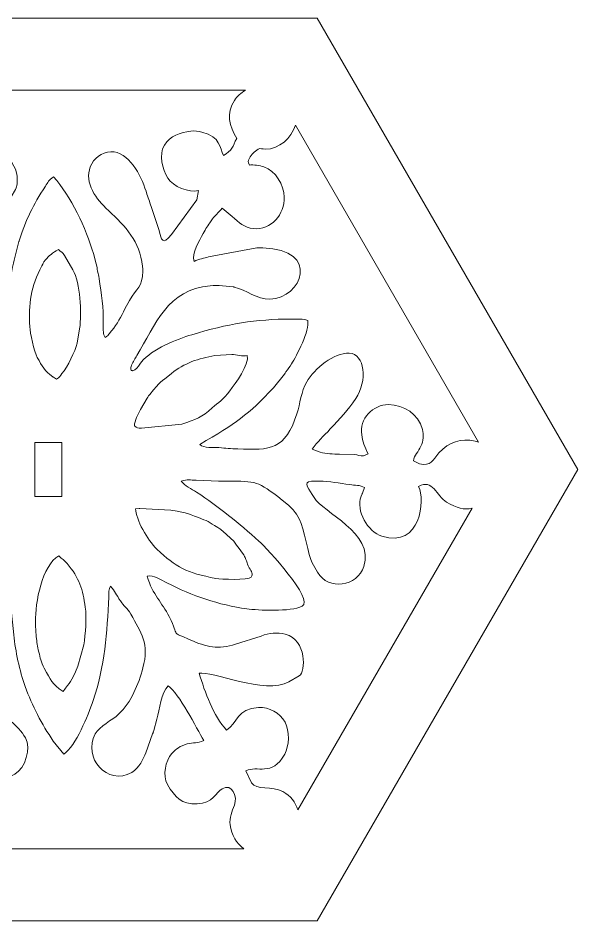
# Model space of a CAD drawing. Header units: centimetres. Extents: x -130 to 92, y -33 to 29.
# Drawn here: x 68.27 to 80.66, y -18.93 to 1.07 of the extents above; entities that cross this region are included whole.
import ezdxf

# ---------------------------------------------------------------- set-up
doc = ezdxf.new("R2010")
doc.units = ezdxf.units.CM
doc.header["$MEASUREMENT"] = 0
doc.layers.add('layer 1', color=7, linetype='Continuous')

msp = doc.modelspace()

# ---------------------------------------------------------------- linework, layer by layer
at = {"layer": 'layer 1', "color": 250, "lineweight": 9}
for points, knots in [([(63.34049, 1.06752), (63.34049, 1.06752), (69.11399, 1.06752), (69.11399, 1.06752), (69.11399, 1.06752), (69.11399, 1.06752), (74.88749, 1.06754), (74.88749, 1.06754), (74.88749, 1.06754), (74.88749, 1.06754), (77.77425, -3.93246), (77.77425, -3.93246), (77.77425, -3.93246), (77.77425, -3.93246), (80.66099, -8.93246), (80.66099, -8.93246), (80.66099, -8.93246), (80.66099, -8.93246), (77.77423, -13.93246), (77.77423, -13.93246), (77.77423, -13.93246), (77.77423, -13.93246), (74.88749, -18.93244), (74.88749, -18.93244), (74.88749, -18.93244), (74.88749, -18.93244), (69.11399, -18.93244), (69.11399, -18.93244), (69.11399, -18.93244), (69.11399, -18.93244), (63.34049, -18.93246), (63.34049, -18.93246), (63.34049, -18.93246), (63.34049, -18.93246), (60.45373, -13.93246), (60.45373, -13.93246), (60.45373, -13.93246), (60.45373, -13.93246), (57.56699, -8.93246), (57.56699, -8.93246), (57.56699, -8.93246), (57.56699, -8.93246), (60.45375, -3.93246), (60.45375, -3.93246), (60.45375, -3.93246), (60.45375, -3.93246), (63.34049, 1.06752), (63.34049, 1.06752)], [0, 0, 0, 0, 0.07692308, 0.07692308, 0.07692308, 0.07692308, 0.15384615, 0.15384615, 0.15384615, 0.15384615, 0.23076923, 0.23076923, 0.23076923, 0.23076923, 0.30769231, 0.30769231, 0.30769231, 0.30769231, 0.38461538, 0.38461538, 0.38461538, 0.38461538, 0.46153846, 0.46153846, 0.46153846, 0.46153846, 0.53846154, 0.53846154, 0.53846154, 0.53846154, 0.61538462, 0.61538462, 0.61538462, 0.61538462, 0.69230769, 0.69230769, 0.69230769, 0.69230769, 0.76923077, 0.76923077, 0.76923077, 0.76923077, 0.84615385, 0.84615385, 0.84615385, 0.84615385, 1, 1, 1, 1]), ([(73.30465, -0.53246), (73.30465, -0.53246), (64.98927, -0.53248), (64.98927, -0.53248), (64.98927, -0.53248), (65.04489, -0.57888), (65.08999, -0.63676), (65.11835, -0.70724), (65.11835, -0.70724), (65.21359, -0.94396), (65.20627, -1.08714), (65.14999, -1.32972), (65.14999, -1.32972), (65.14877, -1.33498), (65.14667, -1.34246), (65.14553, -1.34776), (65.14553, -1.34776), (65.14553, -1.34776), (65.12549, -1.47692), (65.12549, -1.47692), (65.12549, -1.47692), (65.11899, -1.54606), (65.10631, -1.65272), (65.15339, -1.7343), (65.15339, -1.7343), (65.35629, -2.08576), (65.50437, -1.62262), (65.71579, -1.50054), (65.71579, -1.50054), (65.94329, -1.3692), (66.38527, -1.39974), (66.52411, -1.64024), (66.52411, -1.64024), (66.61073, -1.7903), (66.69813, -1.93336), (66.70439, -2.11142), (66.70439, -2.11142), (66.70439, -2.11142), (66.67907, -2.29686), (66.67907, -2.29686), (66.67907, -2.29686), (66.67775, -2.3021), (66.67593, -2.30966), (66.67453, -2.31488), (66.67453, -2.31488), (66.66723, -2.3425), (66.67303, -2.32728), (66.65889, -2.36834), (66.65889, -2.36834), (66.58649, -2.57836), (66.38179, -2.72904), (66.16243, -2.77478), (66.16243, -2.77478), (65.96521, -2.8159), (65.88869, -2.7503), (65.99773, -2.9985), (65.99773, -2.9985), (66.10461, -3.24196), (66.50949, -3.8921), (66.67793, -4.0073), (66.67793, -4.0073), (66.78709, -3.8983), (66.86239, -3.30822), (66.89855, -3.10534), (66.89855, -3.10534), (66.96843, -2.71286), (67.05129, -2.11538), (67.46285, -1.93706), (67.46285, -1.93706), (67.90589, -1.74514), (68.30669, -2.15502), (68.24905, -2.60222), (68.24905, -2.60222), (68.23945, -2.67662), (68.23925, -2.66612), (68.21473, -2.72756), (68.21473, -2.72756), (68.21473, -2.72756), (68.11583, -2.89328), (68.11583, -2.89328), (68.11583, -2.89328), (67.92427, -3.1354), (67.69717, -3.15306), (67.43375, -3.57548), (67.43375, -3.57548), (67.43375, -3.57548), (67.23561, -4.0414), (67.23561, -4.0414), (67.23561, -4.0414), (67.13725, -4.41328), (67.11897, -4.77658), (67.32099, -5.12144), (67.32099, -5.12144), (67.44663, -5.3359), (67.91359, -6.21622), (68.01705, -6.3267), (68.01705, -6.3267), (68.10183, -6.2421), (68.04001, -6.17374), (68.03711, -6.06302), (68.03711, -6.06302), (68.03541, -5.99568), (68.03681, -5.99562), (68.03441, -5.92768), (68.03441, -5.92768), (68.03441, -5.92768), (68.09077, -4.78952), (68.09077, -4.78952), (68.09077, -4.78952), (68.11211, -4.60752), (68.14697, -4.47044), (68.18571, -4.29598), (68.18571, -4.29598), (68.18571, -4.29598), (68.28983, -3.88176), (68.28983, -3.88176), (68.28983, -3.88176), (68.29155, -3.87664), (68.29407, -3.86928), (68.29579, -3.86412), (68.29579, -3.86412), (68.46009, -3.3808), (68.59197, -3.08662), (68.87571, -2.6548), (68.87571, -2.6548), (68.93503, -2.56448), (68.94495, -2.52934), (69.05503, -2.45296), (69.05503, -2.45296), (69.43723, -2.86118), (69.77605, -3.5978), (69.93983, -4.15088), (69.93983, -4.15088), (69.93983, -4.15088), (70.00191, -4.37898), (70.00191, -4.37898), (70.00191, -4.37898), (70.02443, -4.45334), (70.01937, -4.47234), (70.03261, -4.54096), (70.03261, -4.54096), (70.04687, -4.61494), (70.05261, -4.63376), (70.06423, -4.7032), (70.06423, -4.7032), (70.12125, -5.04284), (70.16067, -5.3537), (70.15531, -5.68868), (70.15531, -5.68868), (70.15425, -5.75544), (70.15315, -5.7764), (70.15635, -5.84276), (70.15635, -5.84276), (70.15669, -5.85014), (70.16121, -5.90848), (70.16427, -5.92174), (70.16427, -5.92174), (70.17687, -5.97606), (70.16679, -5.95118), (70.19773, -6.0076), (70.19773, -6.0076), (70.30253, -5.94394), (70.25117, -5.97), (70.29477, -5.91828), (70.29477, -5.91828), (70.29477, -5.91828), (70.33259, -5.87076), (70.33259, -5.87076), (70.33259, -5.87076), (70.33677, -5.86566), (70.34177, -5.86018), (70.34597, -5.85508), (70.34597, -5.85508), (70.46625, -5.71002), (70.55425, -5.54574), (70.63341, -5.3747), (70.63341, -5.3747), (70.63341, -5.3747), (70.73921, -5.1916), (70.73921, -5.1916), (70.73921, -5.1916), (70.89063, -4.9077), (71.02867, -4.8923), (71.03305, -4.53994), (71.03305, -4.53994), (71.03317, -4.5299), (71.02573, -4.43216), (71.02447, -4.4223), (71.02447, -4.4223), (71.02447, -4.4223), (71.01287, -4.34232), (71.01287, -4.34232), (71.01287, -4.34232), (71.01195, -4.33598), (71.01113, -4.32866), (71.01015, -4.32234), (71.01015, -4.32234), (70.92915, -3.8169), (70.57209, -3.47456), (70.21629, -3.14066), (70.21629, -3.14066), (69.95505, -2.89558), (69.71093, -2.51378), (69.90141, -2.16076), (69.90141, -2.16076), (69.99831, -1.98118), (70.19751, -1.8716), (70.39531, -1.8985), (70.39531, -1.8985), (70.78001, -1.9509), (71.02579, -2.50482), (71.12421, -2.8344), (71.12421, -2.8344), (71.15611, -2.9411), (71.19827, -3.0358), (71.23035, -3.15116), (71.23035, -3.15116), (71.23035, -3.15116), (71.39081, -3.63626), (71.39081, -3.63626), (71.39081, -3.63626), (71.41897, -3.7315), (71.44577, -3.97418), (71.59549, -3.81072), (71.59549, -3.81072), (71.61953, -3.78444), (71.62259, -3.77566), (71.66531, -3.72936), (71.66531, -3.72936), (71.66531, -3.72936), (72.22619, -2.95668), (72.22619, -2.95668), (72.22619, -2.95668), (72.22619, -2.95668), (72.26109, -2.7546), (72.26109, -2.7546), (72.26109, -2.7546), (72.06139, -2.80832), (71.69427, -2.66554), (71.58567, -2.4775), (71.58567, -2.4775), (71.47295, -2.28224), (71.37891, -1.95624), (71.50955, -1.7459), (71.50955, -1.7459), (71.63435, -1.54508), (71.86163, -1.4628), (72.09491, -1.43804), (72.09491, -1.43804), (72.18225, -1.42874), (72.26183, -1.43638), (72.33965, -1.45724), (72.33965, -1.45724), (72.76207, -1.57042), (72.72897, -1.7987), (72.81457, -1.98024), (72.81457, -1.98024), (73.01155, -1.86654), (73.01913, -1.78104), (73.10923, -1.5979), (73.10923, -1.5979), (72.95301, -1.3273), (72.86705, -1.03878), (73.05759, -0.75752), (73.05759, -0.75752), (73.11865, -0.66736), (73.20503, -0.59144), (73.30465, -0.53246)], [0, 0, 0, 0, 0.01470588, 0.01470588, 0.01470588, 0.01470588, 0.02941176, 0.02941176, 0.02941176, 0.02941176, 0.04411765, 0.04411765, 0.04411765, 0.04411765, 0.05882353, 0.05882353, 0.05882353, 0.05882353, 0.07352941, 0.07352941, 0.07352941, 0.07352941, 0.08823529, 0.08823529, 0.08823529, 0.08823529, 0.10294118, 0.10294118, 0.10294118, 0.10294118, 0.11764706, 0.11764706, 0.11764706, 0.11764706, 0.13235294, 0.13235294, 0.13235294, 0.13235294, 0.14705882, 0.14705882, 0.14705882, 0.14705882, 0.16176471, 0.16176471, 0.16176471, 0.16176471, 0.17647059, 0.17647059, 0.17647059, 0.17647059, 0.19117647, 0.19117647, 0.19117647, 0.19117647, 0.20588235, 0.20588235, 0.20588235, 0.20588235, 0.22058824, 0.22058824, 0.22058824, 0.22058824, 0.23529412, 0.23529412, 0.23529412, 0.23529412, 0.25, 0.25, 0.25, 0.25, 0.26470588, 0.26470588, 0.26470588, 0.26470588, 0.27941176, 0.27941176, 0.27941176, 0.27941176, 0.29411765, 0.29411765, 0.29411765, 0.29411765, 0.30882353, 0.30882353, 0.30882353, 0.30882353, 0.32352941, 0.32352941, 0.32352941, 0.32352941, 0.33823529, 0.33823529, 0.33823529, 0.33823529, 0.35294118, 0.35294118, 0.35294118, 0.35294118, 0.36764706, 0.36764706, 0.36764706, 0.36764706, 0.38235294, 0.38235294, 0.38235294, 0.38235294, 0.39705882, 0.39705882, 0.39705882, 0.39705882, 0.41176471, 0.41176471, 0.41176471, 0.41176471, 0.42647059, 0.42647059, 0.42647059, 0.42647059, 0.44117647, 0.44117647, 0.44117647, 0.44117647, 0.45588235, 0.45588235, 0.45588235, 0.45588235, 0.47058824, 0.47058824, 0.47058824, 0.47058824, 0.48529412, 0.48529412, 0.48529412, 0.48529412, 0.5, 0.5, 0.5, 0.5, 0.51470588, 0.51470588, 0.51470588, 0.51470588, 0.52941176, 0.52941176, 0.52941176, 0.52941176, 0.54411765, 0.54411765, 0.54411765, 0.54411765, 0.55882353, 0.55882353, 0.55882353, 0.55882353, 0.57352941, 0.57352941, 0.57352941, 0.57352941, 0.58823529, 0.58823529, 0.58823529, 0.58823529, 0.60294118, 0.60294118, 0.60294118, 0.60294118, 0.61764706, 0.61764706, 0.61764706, 0.61764706, 0.63235294, 0.63235294, 0.63235294, 0.63235294, 0.64705882, 0.64705882, 0.64705882, 0.64705882, 0.66176471, 0.66176471, 0.66176471, 0.66176471, 0.67647059, 0.67647059, 0.67647059, 0.67647059, 0.69117647, 0.69117647, 0.69117647, 0.69117647, 0.70588235, 0.70588235, 0.70588235, 0.70588235, 0.72058824, 0.72058824, 0.72058824, 0.72058824, 0.73529412, 0.73529412, 0.73529412, 0.73529412, 0.75, 0.75, 0.75, 0.75, 0.76470588, 0.76470588, 0.76470588, 0.76470588, 0.77941176, 0.77941176, 0.77941176, 0.77941176, 0.79411765, 0.79411765, 0.79411765, 0.79411765, 0.80882353, 0.80882353, 0.80882353, 0.80882353, 0.82352941, 0.82352941, 0.82352941, 0.82352941, 0.83823529, 0.83823529, 0.83823529, 0.83823529, 0.85294118, 0.85294118, 0.85294118, 0.85294118, 0.86764706, 0.86764706, 0.86764706, 0.86764706, 0.88235294, 0.88235294, 0.88235294, 0.88235294, 0.89705882, 0.89705882, 0.89705882, 0.89705882, 0.91176471, 0.91176471, 0.91176471, 0.91176471, 0.92647059, 0.92647059, 0.92647059, 0.92647059, 0.94117647, 0.94117647, 0.94117647, 0.94117647, 0.95588235, 0.95588235, 0.95588235, 0.95588235, 0.97058824, 0.97058824, 0.97058824, 0.97058824, 1, 1, 1, 1]), ([(78.46333, -8.32598), (78.46333, -8.32598), (74.40981, -1.30508), (74.40981, -1.30508), (74.40981, -1.30508), (74.31685, -1.5931), (74.05993, -1.83602), (73.73715, -1.83698), (73.73715, -1.83698), (73.67449, -1.83718), (73.64187, -1.80582), (73.58257, -1.84006), (73.58257, -1.84006), (73.49851, -1.88856), (73.43831, -1.94662), (73.39273, -2.03906), (73.39273, -2.03906), (73.35763, -2.1103), (73.34945, -2.10246), (73.39201, -2.19264), (73.39201, -2.19264), (73.47527, -2.17026), (73.62863, -2.20336), (73.70925, -2.22812), (73.70925, -2.22812), (73.97371, -2.30942), (74.15055, -2.63008), (74.16241, -2.89884), (74.16241, -2.89884), (74.17899, -3.27564), (73.86867, -3.63458), (73.47743, -3.59548), (73.47743, -3.59548), (73.28153, -3.57588), (73.15317, -3.4628), (73.01153, -3.32558), (73.01153, -3.32558), (73.01153, -3.32558), (72.79045, -3.14634), (72.79045, -3.14634), (72.79045, -3.14634), (72.73151, -3.2015), (72.73035, -3.21534), (72.66039, -3.28444), (72.66039, -3.28444), (72.59867, -3.34544), (72.59683, -3.35368), (72.54511, -3.42656), (72.54511, -3.42656), (72.46495, -3.5395), (72.42979, -3.58954), (72.36741, -3.70572), (72.36741, -3.70572), (72.27937, -3.86956), (72.11113, -4.14028), (72.16711, -4.32484), (72.16711, -4.32484), (72.27761, -4.27274), (72.39463, -4.2472), (72.48235, -4.22446), (72.48235, -4.22446), (72.48235, -4.22446), (73.55435, -4.0257), (73.55435, -4.0257), (73.55435, -4.0257), (73.58603, -4.0218), (73.66207, -4.02218), (73.68967, -4.0229), (73.68967, -4.0229), (74.97651, -4.0554), (74.55553, -5.14478), (73.84629, -5.15998), (73.84629, -5.15998), (73.55985, -5.16614), (73.31999, -4.9575), (73.05317, -4.89178), (73.05317, -4.89178), (73.04793, -4.8905), (73.04037, -4.88858), (73.03509, -4.88754), (73.03509, -4.88754), (73.03509, -4.88754), (72.79243, -4.86064), (72.79243, -4.86064), (72.79243, -4.86064), (72.70237, -4.85386), (72.61675, -4.85388), (72.52321, -4.86104), (72.52321, -4.86104), (71.58271, -4.93266), (71.30379, -5.73376), (70.90071, -6.40742), (70.90071, -6.40742), (70.87581, -6.44906), (70.86459, -6.46934), (70.84417, -6.50758), (70.84417, -6.50758), (70.80063, -6.58896), (70.74739, -6.65034), (70.77091, -6.73786), (70.77091, -6.73786), (70.84805, -6.73296), (70.76531, -6.77136), (70.85229, -6.72118), (70.85229, -6.72118), (70.93213, -6.67506), (70.95171, -6.61796), (71.00481, -6.55062), (71.00481, -6.55062), (71.23179, -6.2628), (71.78301, -6.0472), (72.11695, -5.94674), (72.11695, -5.94674), (72.91441, -5.70686), (73.51907, -5.60082), (74.32415, -5.60044), (74.32415, -5.60044), (74.33289, -5.60044), (74.36155, -5.60048), (74.38175, -5.6006), (74.38175, -5.6006), (74.38175, -5.6006), (74.51569, -5.60296), (74.51569, -5.60296), (74.51569, -5.60296), (74.57447, -5.60634), (74.63125, -5.61086), (74.68073, -5.63266), (74.68073, -5.63266), (74.73709, -5.84226), (74.43233, -6.41916), (74.32119, -6.5935), (74.32119, -6.5935), (74.27821, -6.66094), (74.24673, -6.70178), (74.19997, -6.77244), (74.19997, -6.77244), (74.19017, -6.78726), (74.18001, -6.80378), (74.16729, -6.82134), (74.16729, -6.82134), (74.16729, -6.82134), (73.92767, -7.12238), (73.92767, -7.12238), (73.92767, -7.12238), (73.36055, -7.72038), (73.09215, -7.91416), (72.29265, -8.37578), (72.29265, -8.37578), (72.38313, -8.4664), (72.59283, -8.4389), (72.71577, -8.44664), (72.71577, -8.44664), (72.79983, -8.45188), (72.84917, -8.46096), (72.92155, -8.46768), (72.92155, -8.46768), (72.99629, -8.47454), (73.05279, -8.46834), (73.13157, -8.47312), (73.13157, -8.47312), (73.85891, -8.5168), (74.18455, -8.48602), (74.44137, -7.70212), (74.44137, -7.70212), (74.51651, -7.47276), (74.53391, -7.20118), (74.65887, -6.99152), (74.65887, -6.99152), (74.83393, -6.69776), (75.25483, -6.34226), (75.60199, -6.35512), (75.60199, -6.35512), (75.95109, -6.368), (76.00415, -6.97234), (75.74703, -7.35998), (75.74703, -7.35998), (75.57537, -7.61884), (75.38755, -7.80164), (75.18035, -8.03468), (75.18035, -8.03468), (75.03049, -8.20326), (74.89215, -8.30866), (74.78135, -8.4852), (74.78135, -8.4852), (74.78135, -8.4852), (74.95665, -8.5485), (74.95665, -8.5485), (74.95665, -8.5485), (75.09619, -8.58542), (75.24599, -8.5896), (75.38715, -8.59166), (75.38715, -8.59166), (75.38715, -8.59166), (75.71097, -8.60266), (75.71097, -8.60266), (75.71097, -8.60266), (75.79393, -8.60868), (75.83917, -8.63914), (75.91505, -8.63006), (75.91505, -8.63006), (75.91505, -8.63006), (76.02265, -8.58718), (76.02265, -8.58718), (76.02265, -8.58718), (75.93547, -8.43614), (75.89989, -8.30518), (75.87623, -8.16346), (75.87623, -8.16346), (75.81883, -7.8192), (76.12641, -7.4876), (76.46895, -7.49548), (76.46895, -7.49548), (76.81493, -7.50346), (77.12247, -7.69898), (77.22157, -8.0433), (77.22157, -8.0433), (77.25735, -8.16756), (77.23611, -8.3038), (77.18701, -8.41858), (77.18701, -8.41858), (77.13757, -8.53418), (77.03367, -8.61302), (77.01993, -8.73902), (77.01993, -8.73902), (77.01993, -8.73902), (77.15459, -8.81048), (77.15459, -8.81048), (77.15459, -8.81048), (77.42095, -8.85934), (77.43745, -8.72846), (77.58513, -8.56368), (77.58513, -8.56368), (77.80285, -8.32082), (78.07695, -8.24026), (78.38657, -8.30156), (78.38657, -8.30156), (78.38657, -8.30156), (78.46333, -8.32598), (78.46333, -8.32598)], [0, 0, 0, 0, 0.01639344, 0.01639344, 0.01639344, 0.01639344, 0.03278689, 0.03278689, 0.03278689, 0.03278689, 0.04918033, 0.04918033, 0.04918033, 0.04918033, 0.06557377, 0.06557377, 0.06557377, 0.06557377, 0.08196721, 0.08196721, 0.08196721, 0.08196721, 0.09836066, 0.09836066, 0.09836066, 0.09836066, 0.1147541, 0.1147541, 0.1147541, 0.1147541, 0.13114754, 0.13114754, 0.13114754, 0.13114754, 0.14754098, 0.14754098, 0.14754098, 0.14754098, 0.16393443, 0.16393443, 0.16393443, 0.16393443, 0.18032787, 0.18032787, 0.18032787, 0.18032787, 0.19672131, 0.19672131, 0.19672131, 0.19672131, 0.21311475, 0.21311475, 0.21311475, 0.21311475, 0.2295082, 0.2295082, 0.2295082, 0.2295082, 0.24590164, 0.24590164, 0.24590164, 0.24590164, 0.26229508, 0.26229508, 0.26229508, 0.26229508, 0.27868852, 0.27868852, 0.27868852, 0.27868852, 0.29508197, 0.29508197, 0.29508197, 0.29508197, 0.31147541, 0.31147541, 0.31147541, 0.31147541, 0.32786885, 0.32786885, 0.32786885, 0.32786885, 0.3442623, 0.3442623, 0.3442623, 0.3442623, 0.36065574, 0.36065574, 0.36065574, 0.36065574, 0.37704918, 0.37704918, 0.37704918, 0.37704918, 0.39344262, 0.39344262, 0.39344262, 0.39344262, 0.40983607, 0.40983607, 0.40983607, 0.40983607, 0.42622951, 0.42622951, 0.42622951, 0.42622951, 0.44262295, 0.44262295, 0.44262295, 0.44262295, 0.45901639, 0.45901639, 0.45901639, 0.45901639, 0.47540984, 0.47540984, 0.47540984, 0.47540984, 0.49180328, 0.49180328, 0.49180328, 0.49180328, 0.50819672, 0.50819672, 0.50819672, 0.50819672, 0.52459016, 0.52459016, 0.52459016, 0.52459016, 0.54098361, 0.54098361, 0.54098361, 0.54098361, 0.55737705, 0.55737705, 0.55737705, 0.55737705, 0.57377049, 0.57377049, 0.57377049, 0.57377049, 0.59016393, 0.59016393, 0.59016393, 0.59016393, 0.60655738, 0.60655738, 0.60655738, 0.60655738, 0.62295082, 0.62295082, 0.62295082, 0.62295082, 0.63934426, 0.63934426, 0.63934426, 0.63934426, 0.6557377, 0.6557377, 0.6557377, 0.6557377, 0.67213115, 0.67213115, 0.67213115, 0.67213115, 0.68852459, 0.68852459, 0.68852459, 0.68852459, 0.70491803, 0.70491803, 0.70491803, 0.70491803, 0.72131148, 0.72131148, 0.72131148, 0.72131148, 0.73770492, 0.73770492, 0.73770492, 0.73770492, 0.75409836, 0.75409836, 0.75409836, 0.75409836, 0.7704918, 0.7704918, 0.7704918, 0.7704918, 0.78688525, 0.78688525, 0.78688525, 0.78688525, 0.80327869, 0.80327869, 0.80327869, 0.80327869, 0.81967213, 0.81967213, 0.81967213, 0.81967213, 0.83606557, 0.83606557, 0.83606557, 0.83606557, 0.85245902, 0.85245902, 0.85245902, 0.85245902, 0.86885246, 0.86885246, 0.86885246, 0.86885246, 0.8852459, 0.8852459, 0.8852459, 0.8852459, 0.90163934, 0.90163934, 0.90163934, 0.90163934, 0.91803279, 0.91803279, 0.91803279, 0.91803279, 0.93442623, 0.93442623, 0.93442623, 0.93442623, 0.95081967, 0.95081967, 0.95081967, 0.95081967, 0.96721311, 0.96721311, 0.96721311, 0.96721311, 1, 1, 1, 1]), ([(68.69503, -6.4507), (68.62769, -6.33414), (68.53785, -5.8923), (68.53117, -5.7725), (68.53117, -5.7725), (68.50279, -5.26518), (68.54815, -4.87904), (68.79947, -4.42194), (68.79947, -4.42194), (68.83747, -4.3528), (68.81597, -4.36982), (68.87927, -4.2896), (68.87927, -4.2896), (68.95225, -4.19718), (69.03655, -4.1312), (69.16313, -4.0581), (69.16313, -4.0581), (69.22749, -4.12682), (69.25281, -4.1084), (69.30049, -4.19104), (69.30049, -4.19104), (69.30049, -4.19104), (69.48429, -4.50936), (69.48429, -4.50936), (69.48429, -4.50936), (69.65543, -4.80576), (69.68239, -5.44976), (69.63409, -5.81816), (69.63409, -5.81816), (69.63409, -5.81816), (69.58011, -6.13046), (69.58011, -6.13046), (69.58011, -6.13046), (69.53077, -6.31452), (69.36963, -6.66068), (69.24373, -6.80916), (69.24373, -6.80916), (69.20059, -6.86008), (69.19385, -6.88224), (69.12383, -6.93084), (69.12383, -6.93084), (69.12383, -6.93084), (69.05775, -6.89038), (69.05775, -6.89038), (69.05775, -6.89038), (69.05283, -6.88706), (69.04633, -6.8832), (69.04141, -6.87972), (69.04141, -6.87972), (68.84649, -6.74092), (68.81171, -6.65286), (68.69503, -6.4507)], [0, 0, 0, 0, 0.07142857, 0.07142857, 0.07142857, 0.07142857, 0.14285714, 0.14285714, 0.14285714, 0.14285714, 0.21428571, 0.21428571, 0.21428571, 0.21428571, 0.28571429, 0.28571429, 0.28571429, 0.28571429, 0.35714286, 0.35714286, 0.35714286, 0.35714286, 0.42857143, 0.42857143, 0.42857143, 0.42857143, 0.5, 0.5, 0.5, 0.5, 0.57142857, 0.57142857, 0.57142857, 0.57142857, 0.64285714, 0.64285714, 0.64285714, 0.64285714, 0.71428571, 0.71428571, 0.71428571, 0.71428571, 0.78571429, 0.78571429, 0.78571429, 0.78571429, 0.85714286, 0.85714286, 0.85714286, 0.85714286, 1, 1, 1, 1]), ([(70.84479, -7.9686), (70.85369, -7.83496), (70.92059, -7.72986), (70.98471, -7.60244), (70.98471, -7.60244), (70.98471, -7.60244), (71.12929, -7.35284), (71.12929, -7.35284), (71.12929, -7.35284), (71.15429, -7.31238), (71.14235, -7.32276), (71.18415, -7.27142), (71.18415, -7.27142), (71.44325, -6.95332), (71.40815, -7.02012), (71.66791, -6.80518), (71.66791, -6.80518), (71.94073, -6.57952), (72.27159, -6.46538), (72.62699, -6.41058), (72.62699, -6.41058), (72.62699, -6.41058), (72.99861, -6.38672), (72.99861, -6.38672), (72.99861, -6.38672), (73.10793, -6.38572), (73.24371, -6.43288), (73.33911, -6.40724), (73.33911, -6.40724), (73.40029, -6.60888), (73.08263, -7.01948), (72.95817, -7.18936), (72.95817, -7.18936), (72.81369, -7.38654), (72.69997, -7.4495), (72.57063, -7.56606), (72.57063, -7.56606), (72.33531, -7.77798), (72.20903, -7.81868), (71.89259, -7.9319), (71.89259, -7.9319), (71.89259, -7.9319), (71.00393, -8.02034), (71.00393, -8.02034), (71.00393, -8.02034), (70.91897, -8.01484), (70.91239, -8.011), (70.84479, -7.9686)], [0, 0, 0, 0, 0.07692308, 0.07692308, 0.07692308, 0.07692308, 0.15384615, 0.15384615, 0.15384615, 0.15384615, 0.23076923, 0.23076923, 0.23076923, 0.23076923, 0.30769231, 0.30769231, 0.30769231, 0.30769231, 0.38461538, 0.38461538, 0.38461538, 0.38461538, 0.46153846, 0.46153846, 0.46153846, 0.46153846, 0.53846154, 0.53846154, 0.53846154, 0.53846154, 0.61538462, 0.61538462, 0.61538462, 0.61538462, 0.69230769, 0.69230769, 0.69230769, 0.69230769, 0.76923077, 0.76923077, 0.76923077, 0.76923077, 0.84615385, 0.84615385, 0.84615385, 0.84615385, 1, 1, 1, 1]), ([(68.63991, -8.33246), (68.63991, -8.33246), (69.23991, -8.33246), (69.23991, -8.33246), (69.23991, -8.33246), (69.23991, -8.33246), (69.23991, -9.53246), (69.23991, -9.53246), (69.23991, -9.53246), (69.23991, -9.53246), (68.63991, -9.53246), (68.63991, -9.53246), (68.63991, -9.53246), (68.63991, -9.53246), (68.63991, -8.33246), (68.63991, -8.33246)], [0, 0, 0, 0, 0.2, 0.2, 0.2, 0.2, 0.4, 0.4, 0.4, 0.4, 0.6, 0.6, 0.6, 0.6, 1, 1, 1, 1]), ([(74.46097, -16.4712), (74.46097, -16.4712), (78.31723, -9.79198), (78.31723, -9.79198), (78.31723, -9.79198), (78.14783, -9.8277), (77.97829, -9.79182), (77.75483, -9.65492), (77.75483, -9.65492), (77.53253, -9.51874), (77.44593, -9.12978), (77.13645, -9.30844), (77.13645, -9.30844), (77.27803, -9.60868), (77.19611, -10.67632), (76.32277, -10.4083), (76.32277, -10.4083), (76.01123, -10.31274), (75.74001, -9.84852), (75.86287, -9.52462), (75.86287, -9.52462), (75.86287, -9.52462), (75.88399, -9.47262), (75.88399, -9.47262), (75.88399, -9.47262), (75.88611, -9.46758), (75.88923, -9.46046), (75.89139, -9.45538), (75.89139, -9.45538), (75.89139, -9.45538), (75.93805, -9.33336), (75.93805, -9.33336), (75.93805, -9.33336), (75.84003, -9.2718), (75.72979, -9.28454), (75.60971, -9.26758), (75.60971, -9.26758), (75.38337, -9.23566), (75.16657, -9.19308), (74.93787, -9.19242), (74.93787, -9.19242), (74.93787, -9.19242), (74.76153, -9.1888), (74.76153, -9.1888), (74.76153, -9.1888), (74.55505, -9.2088), (74.72185, -9.3799), (74.82193, -9.55324), (74.82193, -9.55324), (75.01427, -9.8864), (76.16241, -10.33514), (75.92351, -11.0786), (75.92351, -11.0786), (75.78045, -11.52378), (75.13863, -11.62466), (74.89771, -11.20738), (74.89771, -11.20738), (74.89771, -11.20738), (74.77955, -11.00274), (74.77955, -11.00274), (74.77955, -11.00274), (74.70039, -10.8656), (74.59683, -10.2136), (74.49843, -10.0432), (74.49843, -10.0432), (74.37933, -9.83692), (74.39573, -9.85734), (74.25705, -9.72458), (74.25705, -9.72458), (74.25705, -9.72458), (74.11525, -9.60814), (74.11525, -9.60814), (74.11525, -9.60814), (73.55451, -9.17284), (73.56661, -9.2005), (72.88211, -9.18884), (72.88211, -9.18884), (72.82129, -9.18778), (72.77595, -9.19114), (72.70915, -9.18868), (72.70915, -9.18868), (72.70915, -9.18868), (72.21453, -9.16932), (72.21453, -9.16932), (72.21453, -9.16932), (72.07513, -9.16756), (72.02783, -9.14448), (71.88267, -9.18854), (71.88267, -9.18854), (71.96227, -9.3033), (72.10553, -9.35758), (72.22065, -9.43354), (72.22065, -9.43354), (72.71571, -9.7604), (73.15831, -10.12164), (73.60245, -10.51754), (73.60245, -10.51754), (73.77837, -10.6743), (74.83861, -11.8261), (74.56063, -11.96104), (74.56063, -11.96104), (74.29941, -12.08788), (73.58281, -12.05206), (73.33463, -12.01922), (73.33463, -12.01922), (72.71401, -11.9371), (72.12365, -11.72272), (71.56593, -11.44656), (71.56593, -11.44656), (71.44393, -11.3861), (71.26503, -11.25534), (71.12665, -11.29256), (71.12665, -11.29256), (71.25635, -11.71984), (71.45275, -11.86936), (71.61627, -12.19238), (71.61627, -12.19238), (71.86199, -12.67774), (71.62253, -12.50234), (72.09223, -12.7106), (72.09223, -12.7106), (72.42451, -12.8579), (72.70735, -12.9276), (73.08611, -12.80338), (73.08611, -12.80338), (73.08611, -12.80338), (73.65403, -12.62066), (73.65403, -12.62066), (73.65403, -12.62066), (73.82535, -12.55426), (74.01205, -12.53522), (74.18369, -12.58082), (74.18369, -12.58082), (74.66631, -12.70892), (74.63985, -13.41796), (74.49429, -13.50198), (74.49429, -13.50198), (74.49429, -13.50198), (74.26689, -13.63328), (74.26689, -13.63328), (74.26689, -13.63328), (73.74197, -13.93636), (72.53207, -13.37878), (72.27941, -13.44672), (72.27941, -13.44672), (72.40533, -13.8615), (72.59279, -14.3931), (72.88427, -14.70444), (72.88427, -14.70444), (73.13865, -14.5499), (73.10439, -14.22596), (73.59491, -14.2043), (73.59491, -14.2043), (73.83303, -14.19384), (74.05603, -14.31834), (74.17971, -14.53256), (74.17971, -14.53256), (74.28537, -14.71558), (74.27267, -15.0605), (74.17157, -15.24158), (74.17157, -15.24158), (73.88635, -15.75248), (73.56075, -15.4732), (73.31493, -15.60792), (73.31493, -15.60792), (73.31493, -15.60792), (73.43661, -15.8712), (73.43661, -15.8712), (73.43661, -15.8712), (73.53911, -16.04872), (73.88787, -15.93162), (74.13345, -16.0683), (74.13345, -16.0683), (74.30501, -16.16382), (74.41209, -16.3024), (74.46097, -16.4712)], [0, 0, 0, 0, 0.02222222, 0.02222222, 0.02222222, 0.02222222, 0.04444444, 0.04444444, 0.04444444, 0.04444444, 0.06666667, 0.06666667, 0.06666667, 0.06666667, 0.08888889, 0.08888889, 0.08888889, 0.08888889, 0.11111111, 0.11111111, 0.11111111, 0.11111111, 0.13333333, 0.13333333, 0.13333333, 0.13333333, 0.15555556, 0.15555556, 0.15555556, 0.15555556, 0.17777778, 0.17777778, 0.17777778, 0.17777778, 0.2, 0.2, 0.2, 0.2, 0.22222222, 0.22222222, 0.22222222, 0.22222222, 0.24444444, 0.24444444, 0.24444444, 0.24444444, 0.26666667, 0.26666667, 0.26666667, 0.26666667, 0.28888889, 0.28888889, 0.28888889, 0.28888889, 0.31111111, 0.31111111, 0.31111111, 0.31111111, 0.33333333, 0.33333333, 0.33333333, 0.33333333, 0.35555556, 0.35555556, 0.35555556, 0.35555556, 0.37777778, 0.37777778, 0.37777778, 0.37777778, 0.4, 0.4, 0.4, 0.4, 0.42222222, 0.42222222, 0.42222222, 0.42222222, 0.44444444, 0.44444444, 0.44444444, 0.44444444, 0.46666667, 0.46666667, 0.46666667, 0.46666667, 0.48888889, 0.48888889, 0.48888889, 0.48888889, 0.51111111, 0.51111111, 0.51111111, 0.51111111, 0.53333333, 0.53333333, 0.53333333, 0.53333333, 0.55555556, 0.55555556, 0.55555556, 0.55555556, 0.57777778, 0.57777778, 0.57777778, 0.57777778, 0.6, 0.6, 0.6, 0.6, 0.62222222, 0.62222222, 0.62222222, 0.62222222, 0.64444444, 0.64444444, 0.64444444, 0.64444444, 0.66666667, 0.66666667, 0.66666667, 0.66666667, 0.68888889, 0.68888889, 0.68888889, 0.68888889, 0.71111111, 0.71111111, 0.71111111, 0.71111111, 0.73333333, 0.73333333, 0.73333333, 0.73333333, 0.75555556, 0.75555556, 0.75555556, 0.75555556, 0.77777778, 0.77777778, 0.77777778, 0.77777778, 0.8, 0.8, 0.8, 0.8, 0.82222222, 0.82222222, 0.82222222, 0.82222222, 0.84444444, 0.84444444, 0.84444444, 0.84444444, 0.86666667, 0.86666667, 0.86666667, 0.86666667, 0.88888889, 0.88888889, 0.88888889, 0.88888889, 0.91111111, 0.91111111, 0.91111111, 0.91111111, 0.93333333, 0.93333333, 0.93333333, 0.93333333, 0.95555556, 0.95555556, 0.95555556, 0.95555556, 1, 1, 1, 1]), ([(72.38395, -10.04372), (72.45693, -10.0713), (72.49781, -10.09726), (72.56909, -10.14168), (72.56909, -10.14168), (72.63925, -10.1854), (72.67529, -10.20632), (72.73327, -10.24632), (72.73327, -10.24632), (72.74083, -10.25154), (72.81139, -10.30374), (72.81351, -10.3056), (72.81351, -10.3056), (72.81351, -10.3056), (73.04347, -10.52346), (73.04347, -10.52346), (73.04347, -10.52346), (73.42207, -11.0132), (73.25463, -10.85272), (73.38835, -11.1105), (73.38835, -11.1105), (73.43203, -11.19466), (73.48481, -11.2489), (73.43105, -11.31398), (73.43105, -11.31398), (73.36439, -11.39462), (72.75295, -11.36218), (72.65069, -11.34364), (72.65069, -11.34364), (71.99885, -11.2254), (71.76675, -11.0991), (71.34365, -10.69802), (71.34365, -10.69802), (71.13025, -10.49578), (70.88121, -10.03794), (70.87249, -9.80208), (70.87249, -9.80208), (70.87249, -9.80208), (70.95031, -9.79866), (70.95031, -9.79866), (70.95031, -9.79866), (70.95619, -9.79836), (70.96385, -9.7981), (70.96973, -9.79784), (70.96973, -9.79784), (70.96973, -9.79784), (71.65245, -9.83234), (71.65245, -9.83234), (71.65245, -9.83234), (72.07105, -9.90066), (72.02247, -9.90692), (72.38395, -10.04372)], [0, 0, 0, 0, 0.07142857, 0.07142857, 0.07142857, 0.07142857, 0.14285714, 0.14285714, 0.14285714, 0.14285714, 0.21428571, 0.21428571, 0.21428571, 0.21428571, 0.28571429, 0.28571429, 0.28571429, 0.28571429, 0.35714286, 0.35714286, 0.35714286, 0.35714286, 0.42857143, 0.42857143, 0.42857143, 0.42857143, 0.5, 0.5, 0.5, 0.5, 0.57142857, 0.57142857, 0.57142857, 0.57142857, 0.64285714, 0.64285714, 0.64285714, 0.64285714, 0.71428571, 0.71428571, 0.71428571, 0.71428571, 0.78571429, 0.78571429, 0.78571429, 0.78571429, 0.85714286, 0.85714286, 0.85714286, 0.85714286, 1, 1, 1, 1]), ([(68.84945, -13.335), (68.77377, -13.20394), (68.76665, -13.09758), (68.73035, -12.9763), (68.73035, -12.9763), (68.69133, -12.84606), (68.68779, -12.76302), (68.67487, -12.63468), (68.67487, -12.63468), (68.66141, -12.50102), (68.65885, -12.42938), (68.65695, -12.3031), (68.65695, -12.3031), (68.65061, -11.88156), (68.80387, -11.05704), (69.17057, -10.84534), (69.17057, -10.84534), (69.25617, -10.9368), (69.28077, -10.92052), (69.35681, -11.011), (69.35681, -11.011), (69.62981, -11.33594), (69.70515, -11.59578), (69.75871, -11.98322), (69.75871, -11.98322), (69.78859, -12.19978), (69.76853, -12.58432), (69.72337, -12.81948), (69.72337, -12.81948), (69.72337, -12.81948), (69.59671, -13.28536), (69.59671, -13.28536), (69.59671, -13.28536), (69.43245, -13.69006), (69.42937, -13.61594), (69.26863, -13.85094), (69.26863, -13.85094), (69.01573, -13.67804), (69.00249, -13.6001), (68.84945, -13.335)], [0, 0, 0, 0, 0.09090909, 0.09090909, 0.09090909, 0.09090909, 0.18181818, 0.18181818, 0.18181818, 0.18181818, 0.27272727, 0.27272727, 0.27272727, 0.27272727, 0.36363636, 0.36363636, 0.36363636, 0.36363636, 0.45454545, 0.45454545, 0.45454545, 0.45454545, 0.54545455, 0.54545455, 0.54545455, 0.54545455, 0.63636364, 0.63636364, 0.63636364, 0.63636364, 0.72727273, 0.72727273, 0.72727273, 0.72727273, 0.81818182, 0.81818182, 0.81818182, 0.81818182, 1, 1, 1, 1]), ([(64.98155, -17.33246), (64.98155, -17.33246), (73.26505, -17.33244), (73.26505, -17.33244), (73.26505, -17.33244), (73.10691, -17.21692), (72.99195, -17.03648), (72.96277, -16.8014), (72.96277, -16.8014), (72.94311, -16.6428), (73.00733, -16.50636), (73.06067, -16.3663), (73.06067, -16.3663), (73.13413, -16.17348), (73.00809, -15.87604), (72.78583, -16.00436), (72.78583, -16.00436), (72.65169, -16.0818), (72.58813, -16.32326), (72.23477, -16.33928), (72.23477, -16.33928), (71.88981, -16.35492), (71.74031, -16.18898), (71.58039, -15.91202), (71.58039, -15.91202), (71.46447, -15.7112), (71.53237, -15.3808), (71.67535, -15.226), (71.67535, -15.226), (71.78105, -15.11154), (71.84297, -15.0634), (72.01369, -15.01128), (72.01369, -15.01128), (72.15801, -14.96722), (72.23577, -15.01396), (72.38047, -14.93466), (72.38047, -14.93466), (72.22073, -14.65802), (71.83433, -13.89032), (71.59015, -13.72336), (71.59015, -13.72336), (71.43875, -13.87456), (71.40351, -14.25156), (71.34391, -14.46468), (71.34391, -14.46468), (71.34391, -14.46468), (71.27465, -14.71522), (71.27465, -14.71522), (71.27465, -14.71522), (71.26051, -14.76366), (71.26667, -14.74036), (71.25005, -14.78554), (71.25005, -14.78554), (71.25005, -14.78554), (71.10049, -15.20678), (71.10049, -15.20678), (71.10049, -15.20678), (71.03119, -15.35134), (70.96719, -15.53836), (70.78775, -15.64198), (70.78775, -15.64198), (70.25041, -15.9522), (69.69157, -15.3143), (69.97845, -14.79082), (69.97845, -14.79082), (70.07307, -14.6181), (70.36101, -14.48334), (70.49669, -14.35302), (70.49669, -14.35302), (70.78323, -14.0779), (70.93339, -13.69846), (71.03445, -13.32458), (71.03445, -13.32458), (71.17795, -12.79376), (70.99703, -12.53844), (70.76563, -12.13772), (70.76563, -12.13772), (70.68207, -11.99296), (70.61463, -11.95846), (70.53673, -11.84416), (70.53673, -11.84416), (70.43991, -11.70202), (70.42411, -11.6324), (70.31669, -11.51766), (70.31669, -11.51766), (70.27251, -11.57008), (70.28303, -11.67004), (70.27911, -11.75748), (70.27911, -11.75748), (70.24475, -12.53388), (70.18685, -13.30498), (69.93373, -14.0484), (69.93373, -14.0484), (69.81779, -14.38888), (69.55147, -15.05086), (69.28133, -15.2383), (69.28133, -15.2383), (69.28133, -15.2383), (69.05141, -14.94858), (69.05141, -14.94858), (69.05141, -14.94858), (68.79415, -14.57102), (68.58439, -14.16672), (68.42917, -13.74134), (68.42917, -13.74134), (68.30165, -13.39192), (68.21627, -12.9592), (68.17599, -12.5971), (68.17599, -12.5971), (68.17599, -12.5971), (68.11465, -11.96556), (68.11465, -11.96556), (68.11465, -11.96556), (68.10651, -11.87294), (68.16345, -11.66312), (68.01847, -11.72784), (68.01847, -11.72784), (67.93201, -11.7664), (67.83595, -11.91056), (67.79399, -11.97578), (67.79399, -11.97578), (67.68277, -12.1485), (67.59135, -12.31968), (67.47555, -12.50554), (67.47555, -12.50554), (67.36133, -12.6888), (67.27037, -12.85284), (67.24645, -13.05924), (67.24645, -13.05924), (67.20623, -13.4069), (67.47301, -13.9624), (67.71833, -14.18476), (67.71833, -14.18476), (67.97063, -14.41344), (68.26555, -14.58176), (68.43619, -14.87734), (68.43619, -14.87734), (68.56725, -15.10434), (68.43011, -15.54782), (68.20199, -15.67954), (68.20199, -15.67954), (67.95883, -15.81992), (67.70671, -15.7446), (67.52127, -15.5658), (67.52127, -15.5658), (67.33179, -15.38306), (67.22897, -15.06114), (67.14065, -14.81848), (67.14065, -14.81848), (67.14065, -14.81848), (66.89985, -13.98512), (66.89985, -13.98512), (66.89985, -13.98512), (66.87549, -13.91078), (66.90119, -13.8991), (66.85517, -13.81936), (66.85517, -13.81936), (66.76297, -13.6597), (66.48999, -14.01446), (66.44571, -14.07486), (66.44571, -14.07486), (66.44571, -14.07486), (66.07779, -14.66828), (66.07779, -14.66828), (66.07779, -14.66828), (65.98515, -14.84806), (65.92783, -14.83158), (66.00701, -14.97608), (66.00701, -14.97608), (66.30777, -14.8952), (66.60211, -15.22612), (66.66987, -15.48034), (66.66987, -15.48034), (66.69807, -15.58622), (66.68079, -15.51086), (66.68723, -15.60042), (66.68723, -15.60042), (66.69253, -15.67492), (66.69361, -15.64532), (66.69031, -15.71658), (66.69031, -15.71658), (66.67513, -16.04344), (66.38757, -16.33234), (66.04513, -16.34024), (66.04513, -16.34024), (65.87753, -16.3441), (65.74509, -16.2937), (65.62265, -16.19522), (65.62265, -16.19522), (65.51577, -16.1092), (65.43895, -16.01846), (65.32415, -15.9464), (65.32415, -15.9464), (65.17677, -16.08434), (65.20829, -16.28374), (65.23029, -16.45946), (65.23029, -16.45946), (65.23105, -16.46564), (65.23181, -16.47308), (65.23253, -16.47926), (65.23253, -16.47926), (65.23323, -16.48544), (65.23385, -16.49288), (65.23453, -16.499), (65.23453, -16.499), (65.24271, -16.57532), (65.24529, -16.60446), (65.25319, -16.67704), (65.25319, -16.67704), (65.26595, -16.79494), (65.26019, -16.76808), (65.25119, -16.8687), (65.25119, -16.8687), (65.23957, -16.99882), (65.21947, -17.10036), (65.13325, -17.2023), (65.13325, -17.2023), (65.09227, -17.25076), (65.04011, -17.29458), (64.98155, -17.33246)], [0, 0, 0, 0, 0.01785714, 0.01785714, 0.01785714, 0.01785714, 0.03571429, 0.03571429, 0.03571429, 0.03571429, 0.05357143, 0.05357143, 0.05357143, 0.05357143, 0.07142857, 0.07142857, 0.07142857, 0.07142857, 0.08928571, 0.08928571, 0.08928571, 0.08928571, 0.10714286, 0.10714286, 0.10714286, 0.10714286, 0.125, 0.125, 0.125, 0.125, 0.14285714, 0.14285714, 0.14285714, 0.14285714, 0.16071429, 0.16071429, 0.16071429, 0.16071429, 0.17857143, 0.17857143, 0.17857143, 0.17857143, 0.19642857, 0.19642857, 0.19642857, 0.19642857, 0.21428571, 0.21428571, 0.21428571, 0.21428571, 0.23214286, 0.23214286, 0.23214286, 0.23214286, 0.25, 0.25, 0.25, 0.25, 0.26785714, 0.26785714, 0.26785714, 0.26785714, 0.28571429, 0.28571429, 0.28571429, 0.28571429, 0.30357143, 0.30357143, 0.30357143, 0.30357143, 0.32142857, 0.32142857, 0.32142857, 0.32142857, 0.33928571, 0.33928571, 0.33928571, 0.33928571, 0.35714286, 0.35714286, 0.35714286, 0.35714286, 0.375, 0.375, 0.375, 0.375, 0.39285714, 0.39285714, 0.39285714, 0.39285714, 0.41071429, 0.41071429, 0.41071429, 0.41071429, 0.42857143, 0.42857143, 0.42857143, 0.42857143, 0.44642857, 0.44642857, 0.44642857, 0.44642857, 0.46428571, 0.46428571, 0.46428571, 0.46428571, 0.48214286, 0.48214286, 0.48214286, 0.48214286, 0.5, 0.5, 0.5, 0.5, 0.51785714, 0.51785714, 0.51785714, 0.51785714, 0.53571429, 0.53571429, 0.53571429, 0.53571429, 0.55357143, 0.55357143, 0.55357143, 0.55357143, 0.57142857, 0.57142857, 0.57142857, 0.57142857, 0.58928571, 0.58928571, 0.58928571, 0.58928571, 0.60714286, 0.60714286, 0.60714286, 0.60714286, 0.625, 0.625, 0.625, 0.625, 0.64285714, 0.64285714, 0.64285714, 0.64285714, 0.66071429, 0.66071429, 0.66071429, 0.66071429, 0.67857143, 0.67857143, 0.67857143, 0.67857143, 0.69642857, 0.69642857, 0.69642857, 0.69642857, 0.71428571, 0.71428571, 0.71428571, 0.71428571, 0.73214286, 0.73214286, 0.73214286, 0.73214286, 0.75, 0.75, 0.75, 0.75, 0.76785714, 0.76785714, 0.76785714, 0.76785714, 0.78571429, 0.78571429, 0.78571429, 0.78571429, 0.80357143, 0.80357143, 0.80357143, 0.80357143, 0.82142857, 0.82142857, 0.82142857, 0.82142857, 0.83928571, 0.83928571, 0.83928571, 0.83928571, 0.85714286, 0.85714286, 0.85714286, 0.85714286, 0.875, 0.875, 0.875, 0.875, 0.89285714, 0.89285714, 0.89285714, 0.89285714, 0.91071429, 0.91071429, 0.91071429, 0.91071429, 0.92857143, 0.92857143, 0.92857143, 0.92857143, 0.94642857, 0.94642857, 0.94642857, 0.94642857, 0.96428571, 0.96428571, 0.96428571, 0.96428571, 1, 1, 1, 1])]:
    msp.add_open_spline(points, degree=3, knots=knots, dxfattribs=at)

doc.saveas('drawing.dxf')
